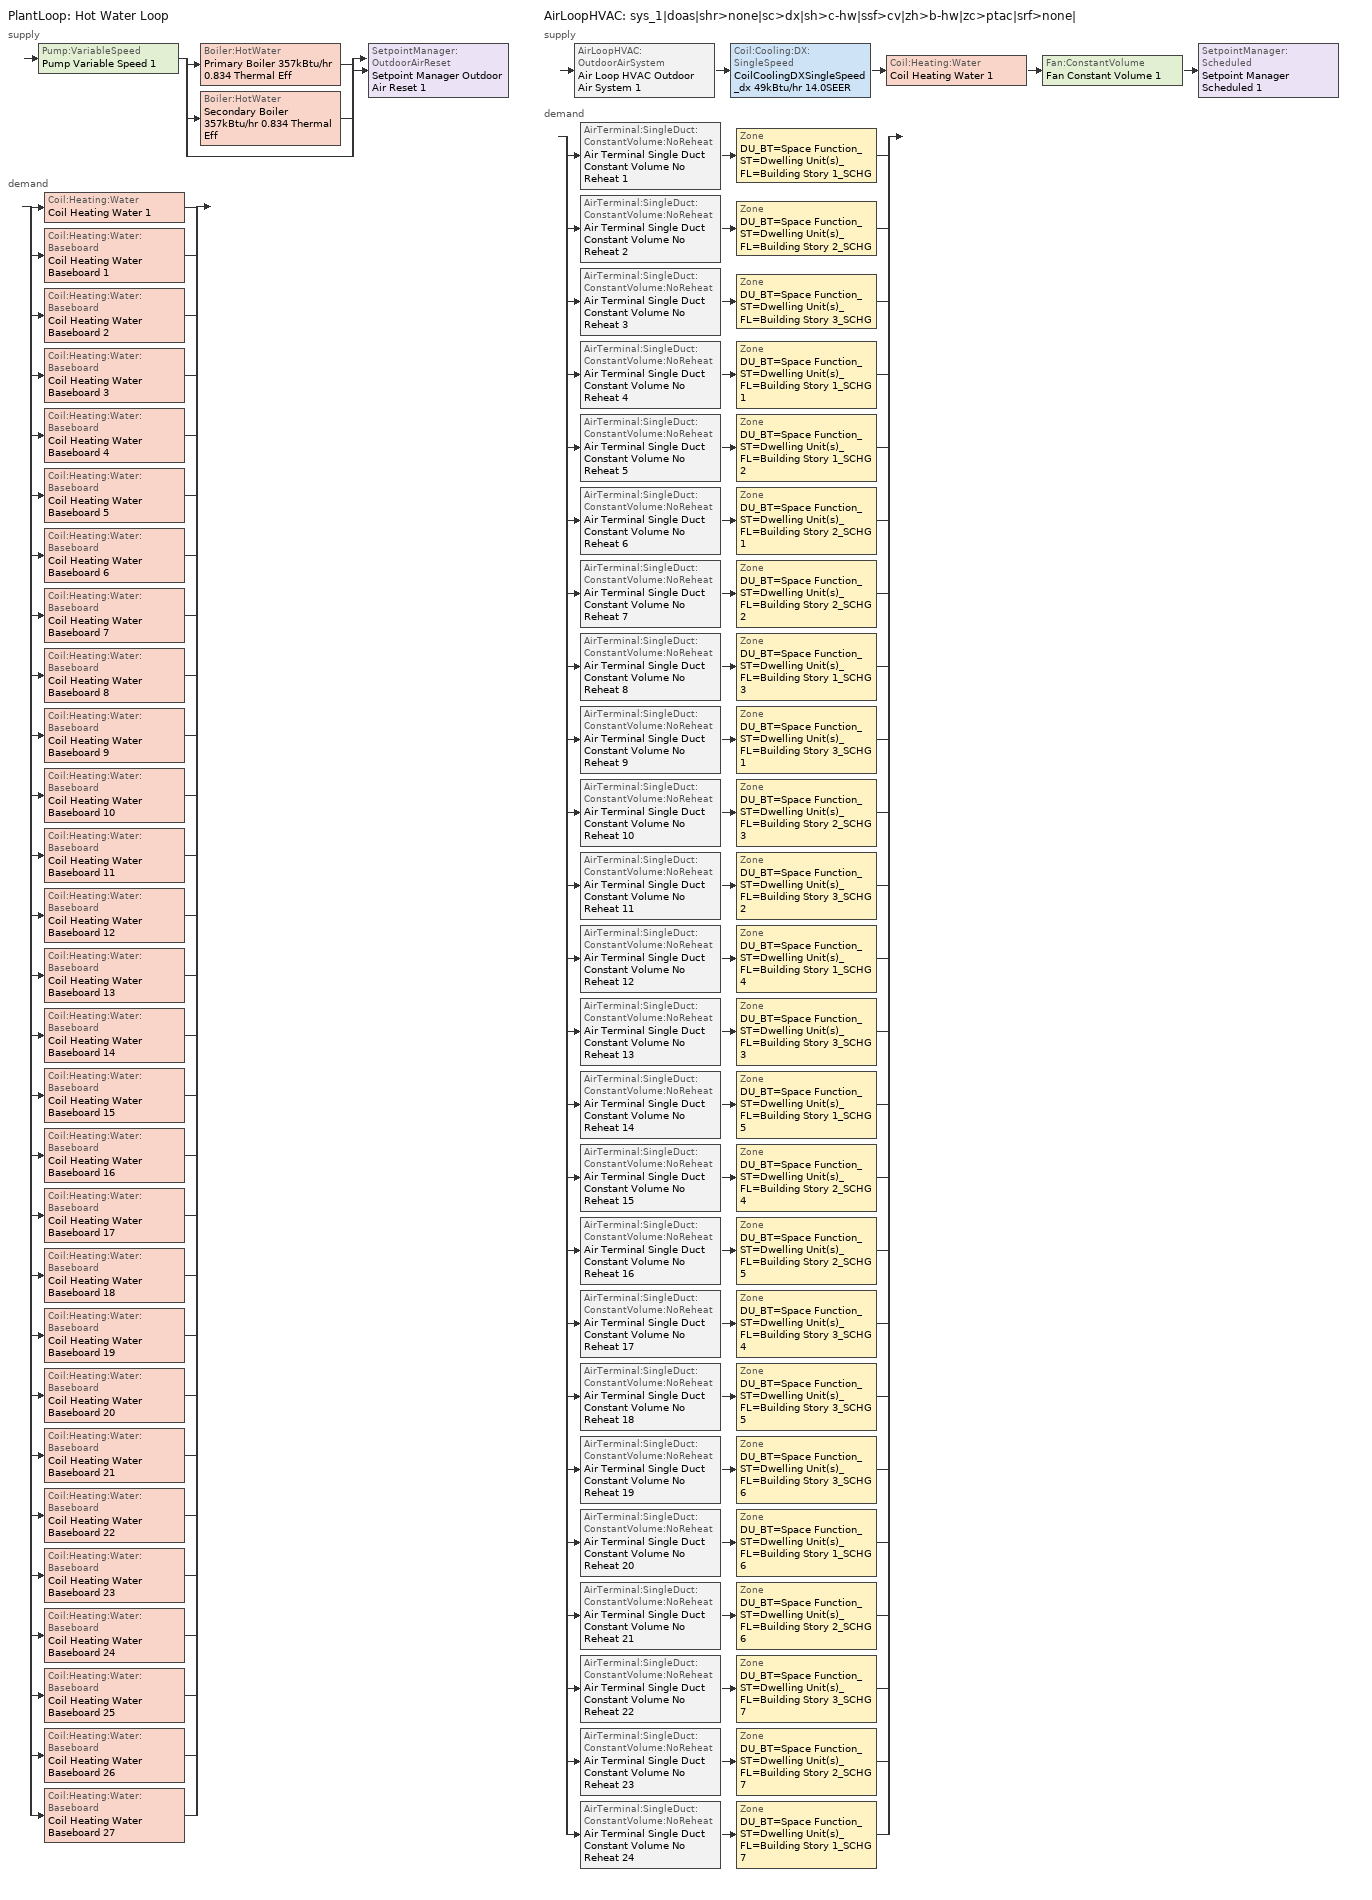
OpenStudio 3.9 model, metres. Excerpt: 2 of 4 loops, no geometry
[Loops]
PlantLoop 'Hot Water Loop'
 supply: Pump:VariableSpeed 'Pump Variable Speed 1' > split
  | Boiler:HotWater 'Primary Boiler 357kBtu/hr 0.834 Thermal Eff'
  | Boiler:HotWater 'Secondary Boiler 357kBtu/hr 0.834 Thermal Eff'
  | bypass
  join > SetpointManager:OutdoorAirReset 'Setpoint Manager Outdoor Air Reset 1'
 demand: split
  | Coil:Heating:Water 'Coil Heating Water 1'
  | Coil:Heating:Water:Baseboard 'Coil Heating Water Baseboard 1'
  | Coil:Heating:Water:Baseboard 'Coil Heating Water Baseboard 2'
  | Coil:Heating:Water:Baseboard 'Coil Heating Water Baseboard 3'
  | Coil:Heating:Water:Baseboard 'Coil Heating Water Baseboard 4'
  | Coil:Heating:Water:Baseboard 'Coil Heating Water Baseboard 5'
  | Coil:Heating:Water:Baseboard 'Coil Heating Water Baseboard 6'
  | Coil:Heating:Water:Baseboard 'Coil Heating Water Baseboard 7'
  | Coil:Heating:Water:Baseboard 'Coil Heating Water Baseboard 8'
  | Coil:Heating:Water:Baseboard 'Coil Heating Water Baseboard 9'
  | Coil:Heating:Water:Baseboard 'Coil Heating Water Baseboard 10'
  | Coil:Heating:Water:Baseboard 'Coil Heating Water Baseboard 11'
  | Coil:Heating:Water:Baseboard 'Coil Heating Water Baseboard 12'
  | Coil:Heating:Water:Baseboard 'Coil Heating Water Baseboard 13'
  | Coil:Heating:Water:Baseboard 'Coil Heating Water Baseboard 14'
  | Coil:Heating:Water:Baseboard 'Coil Heating Water Baseboard 15'
  | Coil:Heating:Water:Baseboard 'Coil Heating Water Baseboard 16'
  | Coil:Heating:Water:Baseboard 'Coil Heating Water Baseboard 17'
  | Coil:Heating:Water:Baseboard 'Coil Heating Water Baseboard 18'
  | Coil:Heating:Water:Baseboard 'Coil Heating Water Baseboard 19'
  | Coil:Heating:Water:Baseboard 'Coil Heating Water Baseboard 20'
  | Coil:Heating:Water:Baseboard 'Coil Heating Water Baseboard 21'
  | Coil:Heating:Water:Baseboard 'Coil Heating Water Baseboard 22'
  | Coil:Heating:Water:Baseboard 'Coil Heating Water Baseboard 23'
  | Coil:Heating:Water:Baseboard 'Coil Heating Water Baseboard 24'
  | Coil:Heating:Water:Baseboard 'Coil Heating Water Baseboard 25'
  | Coil:Heating:Water:Baseboard 'Coil Heating Water Baseboard 26'
  | Coil:Heating:Water:Baseboard 'Coil Heating Water Baseboard 27'
AirLoopHVAC 'sys_1|doas|shr>none|sc>dx|sh>c-hw|ssf>cv|zh>b-hw|zc>ptac|srf>none|'
 supply: AirLoopHVAC:OutdoorAirSystem 'Air Loop HVAC Outdoor Air System 1' > Coil:Cooling:DX:SingleSpeed 'CoilCoolingDXSingleSpeed_dx 49kBtu/hr 14.0SEER' > Coil:Heating:Water 'Coil Heating Water 1' > Fan:ConstantVolume 'Fan Constant Volume 1' > SetpointManager:Scheduled 'Setpoint Manager Scheduled 1'
 demand: split
  | AirTerminal:SingleDuct:ConstantVolume:NoReheat 'Air Terminal Single Duct Constant Volume No Reheat 1' > Zone 'DU_BT=Space Function_ST=Dwelling Unit(s)_FL=Building Story 1_SCHG'
  | AirTerminal:SingleDuct:ConstantVolume:NoReheat 'Air Terminal Single Duct Constant Volume No Reheat 2' > Zone 'DU_BT=Space Function_ST=Dwelling Unit(s)_FL=Building Story 2_SCHG'
  | AirTerminal:SingleDuct:ConstantVolume:NoReheat 'Air Terminal Single Duct Constant Volume No Reheat 3' > Zone 'DU_BT=Space Function_ST=Dwelling Unit(s)_FL=Building Story 3_SCHG'
  | AirTerminal:SingleDuct:ConstantVolume:NoReheat 'Air Terminal Single Duct Constant Volume No Reheat 4' > Zone 'DU_BT=Space Function_ST=Dwelling Unit(s)_FL=Building Story 1_SCHG 1'
  | AirTerminal:SingleDuct:ConstantVolume:NoReheat 'Air Terminal Single Duct Constant Volume No Reheat 5' > Zone 'DU_BT=Space Function_ST=Dwelling Unit(s)_FL=Building Story 1_SCHG 2'
  | AirTerminal:SingleDuct:ConstantVolume:NoReheat 'Air Terminal Single Duct Constant Volume No Reheat 6' > Zone 'DU_BT=Space Function_ST=Dwelling Unit(s)_FL=Building Story 2_SCHG 1'
  | AirTerminal:SingleDuct:ConstantVolume:NoReheat 'Air Terminal Single Duct Constant Volume No Reheat 7' > Zone 'DU_BT=Space Function_ST=Dwelling Unit(s)_FL=Building Story 2_SCHG 2'
  | AirTerminal:SingleDuct:ConstantVolume:NoReheat 'Air Terminal Single Duct Constant Volume No Reheat 8' > Zone 'DU_BT=Space Function_ST=Dwelling Unit(s)_FL=Building Story 1_SCHG 3'
  | AirTerminal:SingleDuct:ConstantVolume:NoReheat 'Air Terminal Single Duct Constant Volume No Reheat 9' > Zone 'DU_BT=Space Function_ST=Dwelling Unit(s)_FL=Building Story 3_SCHG 1'
  | AirTerminal:SingleDuct:ConstantVolume:NoReheat 'Air Terminal Single Duct Constant Volume No Reheat 10' > Zone 'DU_BT=Space Function_ST=Dwelling Unit(s)_FL=Building Story 2_SCHG 3'
  | AirTerminal:SingleDuct:ConstantVolume:NoReheat 'Air Terminal Single Duct Constant Volume No Reheat 11' > Zone 'DU_BT=Space Function_ST=Dwelling Unit(s)_FL=Building Story 3_SCHG 2'
  | AirTerminal:SingleDuct:ConstantVolume:NoReheat 'Air Terminal Single Duct Constant Volume No Reheat 12' > Zone 'DU_BT=Space Function_ST=Dwelling Unit(s)_FL=Building Story 1_SCHG 4'
  | AirTerminal:SingleDuct:ConstantVolume:NoReheat 'Air Terminal Single Duct Constant Volume No Reheat 13' > Zone 'DU_BT=Space Function_ST=Dwelling Unit(s)_FL=Building Story 3_SCHG 3'
  | AirTerminal:SingleDuct:ConstantVolume:NoReheat 'Air Terminal Single Duct Constant Volume No Reheat 14' > Zone 'DU_BT=Space Function_ST=Dwelling Unit(s)_FL=Building Story 1_SCHG 5'
  | AirTerminal:SingleDuct:ConstantVolume:NoReheat 'Air Terminal Single Duct Constant Volume No Reheat 15' > Zone 'DU_BT=Space Function_ST=Dwelling Unit(s)_FL=Building Story 2_SCHG 4'
  | AirTerminal:SingleDuct:ConstantVolume:NoReheat 'Air Terminal Single Duct Constant Volume No Reheat 16' > Zone 'DU_BT=Space Function_ST=Dwelling Unit(s)_FL=Building Story 2_SCHG 5'
  | AirTerminal:SingleDuct:ConstantVolume:NoReheat 'Air Terminal Single Duct Constant Volume No Reheat 17' > Zone 'DU_BT=Space Function_ST=Dwelling Unit(s)_FL=Building Story 3_SCHG 4'
  | AirTerminal:SingleDuct:ConstantVolume:NoReheat 'Air Terminal Single Duct Constant Volume No Reheat 18' > Zone 'DU_BT=Space Function_ST=Dwelling Unit(s)_FL=Building Story 3_SCHG 5'
  | AirTerminal:SingleDuct:ConstantVolume:NoReheat 'Air Terminal Single Duct Constant Volume No Reheat 19' > Zone 'DU_BT=Space Function_ST=Dwelling Unit(s)_FL=Building Story 3_SCHG 6'
  | AirTerminal:SingleDuct:ConstantVolume:NoReheat 'Air Terminal Single Duct Constant Volume No Reheat 20' > Zone 'DU_BT=Space Function_ST=Dwelling Unit(s)_FL=Building Story 1_SCHG 6'
  | AirTerminal:SingleDuct:ConstantVolume:NoReheat 'Air Terminal Single Duct Constant Volume No Reheat 21' > Zone 'DU_BT=Space Function_ST=Dwelling Unit(s)_FL=Building Story 2_SCHG 6'
  | AirTerminal:SingleDuct:ConstantVolume:NoReheat 'Air Terminal Single Duct Constant Volume No Reheat 22' > Zone 'DU_BT=Space Function_ST=Dwelling Unit(s)_FL=Building Story 3_SCHG 7'
  | AirTerminal:SingleDuct:ConstantVolume:NoReheat 'Air Terminal Single Duct Constant Volume No Reheat 23' > Zone 'DU_BT=Space Function_ST=Dwelling Unit(s)_FL=Building Story 2_SCHG 7'
  | AirTerminal:SingleDuct:ConstantVolume:NoReheat 'Air Terminal Single Duct Constant Volume No Reheat 24' > Zone 'DU_BT=Space Function_ST=Dwelling Unit(s)_FL=Building Story 1_SCHG 7'
[Sizing:Zone] Zone Cooling Design Supply Air Temperature Input Method=TemperatureDifference; Zone Cooling Design Supply Air Temperature {C}=14; Zone Cooling Design Supply Air Temperature Difference {deltaC}=11; Zone Heating Design Supply Air Temperature Input Method=TemperatureDifference; Zone Heating Design Supply Air Temperature {C}=40; Zone Heating Design Supply Air Temperature Difference {deltaC}=21; Zone Cooling Design Supply Air Humidity Ratio {kg-H2O/kg-air}=0.0085; Zone Heating Design Supply Air Humidity Ratio {kg-H2O/kg-air}=0.008; Zone Heating Sizing Factor=1.3; Zone Cooling Sizing Factor=1.1; Cooling Design Air Flow Method=DesignDay; Heating Design Air Flow Method=DesignDay; Account for Dedicated Outdoor Air System=No; Dedicated Outdoor Air System Control Strategy=NeutralSupplyAir; Dedicated Outdoor Air Low Setpoint Temperature for Design {C}=autosize; Dedicated Outdoor Air High Setpoint Temperature for Design {C}=autosize; Zone Load Sizing Method=Sensible Load Only No Latent Load; Zone Latent Cooling Design Supply Air Humidity Ratio Input Method=HumidityRatioDifference; Zone Cooling Design Supply Air Humidity Ratio Difference {kgWater/kgDryAir}=0.005; Zone Latent Heating Design Supply Air Humidity Ratio Input Method=HumidityRatioDifference; Zone Humidification Design Supply Air Humidity Ratio Difference {kgWater/kgDryAir}=0.005; Sizing Option=Coincident
DU_BT=Space Function_ST=Dwelling Unit(s)_FL=Building Story 1_SCHG; DU_BT=Space Function_ST=Dwelling Unit(s)_FL=Building Story 2_SCHG; DU_BT=Space Function_ST=Dwelling Unit(s)_FL=Building Story 3_SCHG; DU_BT=Space Function_ST=Dwelling Unit(s)_FL=Building Story 1_SCHG 1; DU_BT=Space Function_ST=Dwelling Unit(s)_FL=Building Story 1_SCHG 2; DU_BT=Space Function_ST=Dwelling Unit(s)_FL=Building Story 2_SCHG 1; DU_BT=Space Function_ST=Dwelling Unit(s)_FL=Building Story 2_SCHG 2; DU_BT=Space Function_ST=Dwelling Unit(s)_FL=Building Story 1_SCHG 3; DU_BT=Space Function_ST=Dwelling Unit(s)_FL=Building Story 3_SCHG 1; DU_BT=Space Function_ST=Dwelling Unit(s)_FL=Building Story 2_SCHG 3; DU_BT=Space Function_ST=Dwelling Unit(s)_FL=Building Story 3_SCHG 2; DU_BT=Space Function_ST=Dwelling Unit(s)_FL=Building Story 1_SCHG 4; DU_BT=Space Function_ST=Dwelling Unit(s)_FL=Building Story 3_SCHG 3; DU_BT=Space Function_ST=Dwelling Unit(s)_FL=Building Story 1_SCHG 5; DU_BT=Space Function_ST=Dwelling Unit(s)_FL=Building Story 2_SCHG 4; DU_BT=Space Function_ST=Dwelling Unit(s)_FL=Building Story 2_SCHG 5; DU_BT=Space Function_ST=Dwelling Unit(s)_FL=Building Story 3_SCHG 4; DU_BT=Space Function_ST=Dwelling Unit(s)_FL=Building Story 3_SCHG 5; DU_BT=Space Function_ST=Dwelling Unit(s)_FL=Building Story 3_SCHG 6; DU_BT=Space Function_ST=Dwelling Unit(s)_FL=Building Story 1_SCHG 6; DU_BT=Space Function_ST=Dwelling Unit(s)_FL=Building Story 2_SCHG 6; DU_BT=Space Function_ST=Dwelling Unit(s)_FL=Building Story 3_SCHG 7; DU_BT=Space Function_ST=Dwelling Unit(s)_FL=Building Story 2_SCHG 7; DU_BT=Space Function_ST=Dwelling Unit(s)_FL=Building Story 1_SCHG 7
[Zone equipment]
DU_BT=Space Function_ST=Dwelling Unit(s)_FL=Building Story 1_SCHG: DU_BT=Space Function_ST=Dwelling Unit(s)_FL=Building Story 1_SCHG PTAC, Zone HVAC Baseboard Convective Water 1, Air Terminal Single Duct Constant Volume No Reheat 1
DU_BT=Space Function_ST=Dwelling Unit(s)_FL=Building Story 2_SCHG: DU_BT=Space Function_ST=Dwelling Unit(s)_FL=Building Story 2_SCHG PTAC, Zone HVAC Baseboard Convective Water 2, Air Terminal Single Duct Constant Volume No Reheat 2
DU_BT=Space Function_ST=Dwelling Unit(s)_FL=Building Story 3_SCHG: DU_BT=Space Function_ST=Dwelling Unit(s)_FL=Building Story 3_SCHG PTAC, Zone HVAC Baseboard Convective Water 3, Air Terminal Single Duct Constant Volume No Reheat 3
DU_BT=Space Function_ST=Dwelling Unit(s)_FL=Building Story 1_SCHG 1: DU_BT=Space Function_ST=Dwelling Unit(s)_FL=Building Story 1_SCHG 1 PTAC, Zone HVAC Baseboard Convective Water 4, Air Terminal Single Duct Constant Volume No Reheat 4
DU_BT=Space Function_ST=Dwelling Unit(s)_FL=Building Story 1_SCHG 2: DU_BT=Space Function_ST=Dwelling Unit(s)_FL=Building Story 1_SCHG 2 PTAC, Zone HVAC Baseboard Convective Water 5, Air Terminal Single Duct Constant Volume No Reheat 5
DU_BT=Space Function_ST=Dwelling Unit(s)_FL=Building Story 2_SCHG 1: DU_BT=Space Function_ST=Dwelling Unit(s)_FL=Building Story 2_SCHG 1 PTAC, Zone HVAC Baseboard Convective Water 6, Air Terminal Single Duct Constant Volume No Reheat 6
DU_BT=Space Function_ST=Dwelling Unit(s)_FL=Building Story 2_SCHG 2: DU_BT=Space Function_ST=Dwelling Unit(s)_FL=Building Story 2_SCHG 2 PTAC, Zone HVAC Baseboard Convective Water 7, Air Terminal Single Duct Constant Volume No Reheat 7
DU_BT=Space Function_ST=Dwelling Unit(s)_FL=Building Story 1_SCHG 3: DU_BT=Space Function_ST=Dwelling Unit(s)_FL=Building Story 1_SCHG 3 PTAC, Zone HVAC Baseboard Convective Water 8, Air Terminal Single Duct Constant Volume No Reheat 8
DU_BT=Space Function_ST=Dwelling Unit(s)_FL=Building Story 3_SCHG 1: DU_BT=Space Function_ST=Dwelling Unit(s)_FL=Building Story 3_SCHG 1 PTAC, Zone HVAC Baseboard Convective Water 9, Air Terminal Single Duct Constant Volume No Reheat 9
DU_BT=Space Function_ST=Dwelling Unit(s)_FL=Building Story 2_SCHG 3: DU_BT=Space Function_ST=Dwelling Unit(s)_FL=Building Story 2_SCHG 3 PTAC, Zone HVAC Baseboard Convective Water 10, Air Terminal Single Duct Constant Volume No Reheat 10
DU_BT=Space Function_ST=Dwelling Unit(s)_FL=Building Story 3_SCHG 2: DU_BT=Space Function_ST=Dwelling Unit(s)_FL=Building Story 3_SCHG 2 PTAC, Zone HVAC Baseboard Convective Water 11, Air Terminal Single Duct Constant Volume No Reheat 11
DU_BT=Space Function_ST=Dwelling Unit(s)_FL=Building Story 1_SCHG 4: DU_BT=Space Function_ST=Dwelling Unit(s)_FL=Building Story 1_SCHG 4 PTAC, Zone HVAC Baseboard Convective Water 12, Air Terminal Single Duct Constant Volume No Reheat 12
DU_BT=Space Function_ST=Dwelling Unit(s)_FL=Building Story 3_SCHG 3: DU_BT=Space Function_ST=Dwelling Unit(s)_FL=Building Story 3_SCHG 3 PTAC, Zone HVAC Baseboard Convective Water 13, Air Terminal Single Duct Constant Volume No Reheat 13
DU_BT=Space Function_ST=Dwelling Unit(s)_FL=Building Story 1_SCHG 5: DU_BT=Space Function_ST=Dwelling Unit(s)_FL=Building Story 1_SCHG 5 PTAC, Zone HVAC Baseboard Convective Water 14, Air Terminal Single Duct Constant Volume No Reheat 14
DU_BT=Space Function_ST=Dwelling Unit(s)_FL=Building Story 2_SCHG 4: DU_BT=Space Function_ST=Dwelling Unit(s)_FL=Building Story 2_SCHG 4 PTAC, Zone HVAC Baseboard Convective Water 15, Air Terminal Single Duct Constant Volume No Reheat 15
DU_BT=Space Function_ST=Dwelling Unit(s)_FL=Building Story 2_SCHG 5: DU_BT=Space Function_ST=Dwelling Unit(s)_FL=Building Story 2_SCHG 5 PTAC, Zone HVAC Baseboard Convective Water 16, Air Terminal Single Duct Constant Volume No Reheat 16
DU_BT=Space Function_ST=Dwelling Unit(s)_FL=Building Story 3_SCHG 4: DU_BT=Space Function_ST=Dwelling Unit(s)_FL=Building Story 3_SCHG 4 PTAC, Zone HVAC Baseboard Convective Water 17, Air Terminal Single Duct Constant Volume No Reheat 17
DU_BT=Space Function_ST=Dwelling Unit(s)_FL=Building Story 3_SCHG 5: DU_BT=Space Function_ST=Dwelling Unit(s)_FL=Building Story 3_SCHG 5 PTAC, Zone HVAC Baseboard Convective Water 18, Air Terminal Single Duct Constant Volume No Reheat 18
DU_BT=Space Function_ST=Dwelling Unit(s)_FL=Building Story 3_SCHG 6: DU_BT=Space Function_ST=Dwelling Unit(s)_FL=Building Story 3_SCHG 6 PTAC, Zone HVAC Baseboard Convective Water 19, Air Terminal Single Duct Constant Volume No Reheat 19
DU_BT=Space Function_ST=Dwelling Unit(s)_FL=Building Story 1_SCHG 6: DU_BT=Space Function_ST=Dwelling Unit(s)_FL=Building Story 1_SCHG 6 PTAC, Zone HVAC Baseboard Convective Water 20, Air Terminal Single Duct Constant Volume No Reheat 20
DU_BT=Space Function_ST=Dwelling Unit(s)_FL=Building Story 2_SCHG 6: DU_BT=Space Function_ST=Dwelling Unit(s)_FL=Building Story 2_SCHG 6 PTAC, Zone HVAC Baseboard Convective Water 21, Air Terminal Single Duct Constant Volume No Reheat 21
DU_BT=Space Function_ST=Dwelling Unit(s)_FL=Building Story 3_SCHG 7: DU_BT=Space Function_ST=Dwelling Unit(s)_FL=Building Story 3_SCHG 7 PTAC, Zone HVAC Baseboard Convective Water 22, Air Terminal Single Duct Constant Volume No Reheat 22
DU_BT=Space Function_ST=Dwelling Unit(s)_FL=Building Story 2_SCHG 7: DU_BT=Space Function_ST=Dwelling Unit(s)_FL=Building Story 2_SCHG 7 PTAC, Zone HVAC Baseboard Convective Water 23, Air Terminal Single Duct Constant Volume No Reheat 23
DU_BT=Space Function_ST=Dwelling Unit(s)_FL=Building Story 1_SCHG 7: DU_BT=Space Function_ST=Dwelling Unit(s)_FL=Building Story 1_SCHG 7 PTAC, Zone HVAC Baseboard Convective Water 24, Air Terminal Single Duct Constant Volume No Reheat 24
[PlantLoop]
Hot Water Loop: Fluid Type=Water; Glycol Concentration=0; Plant Loop Volume {m3}=Autocalculate; Load Distribution Scheme=Optimal
[Sizing:Plant]
Hot Water Loop: Loop Type=Heating; Design Loop Exit Temperature {C}=82; Loop Design Temperature Difference {deltaC}=16; Sizing Option=NonCoincident; Zone Timesteps in Averaging Window=1; Coincident Sizing Factor Mode=None
[Pump:VariableSpeed]
Pump Variable Speed 1: Motor Efficiency=0.855; Pump Control Type=Intermittent; Skin Loss Radiative Fraction=0.5; Design Power Sizing Method=PowerPerFlowPerPressure; Design Electric Power per Unit Flow Rate {W/(m3/s)}=348701.1; Design Shaft Power per Unit Flow Rate per Unit Head {W-s/m3-Pa}=1.28205; Design Minimum Flow Rate Fraction=0
[Boiler:HotWater] Fuel Type=FuelOilNo2; Nominal Capacity {W}=104652; Nominal Thermal Efficiency=0.834; Normalized Boiler Efficiency Curve=BOILER-EFFFPLR-NECB2011; Water Outlet Upper Temperature Limit {C}=99; Boiler Flow Mode=ConstantFlow; On Cycle Parasitic Electric Load {W}=0; Off Cycle Parasitic Fuel Load {W}=0; Sizing Factor=1
Primary Boiler 357kBtu/hr 0.834 Thermal Eff; Secondary Boiler 357kBtu/hr 0.834 Thermal Eff
[SetpointManager:OutdoorAirReset]
Setpoint Manager Outdoor Air Reset 1: Control Variable=Temperature; Setpoint at Outdoor Low Temperature {C}=82; Outdoor Low Temperature {C}=-16; Setpoint at Outdoor High Temperature {C}=60; Outdoor High Temperature {C}=0; Setpoint Node or NodeList=Hot Water Loop Supply Outlet Node
[AirLoopHVAC]
sys_1|doas|shr>none|sc>dx|sh>c-hw|ssf>cv|zh>b-hw|zc>ptac|srf>none|: Availability Schedule=sys_1|doas|shr>none|sc>dx|sh>c-hw|ssf>cv|zh>b-hw|zc>ptac|srf>none| Occ Sch; Design Supply Air Flow Rate {m3/s}=autosize; Design Return Air Flow Fraction of Supply Air Flow=1
[Sizing:System]
sys_1|doas|shr>none|sc>dx|sh>c-hw|ssf>cv|zh>b-hw|zc>ptac|srf>none|: Type of Load to Size On=VentilationRequirement; Design Outdoor Air Flow Rate {m3/s}=Autosize; Central Heating Maximum System Air Flow Ratio=1; Preheat Design Temperature {C}=7; Preheat Design Humidity Ratio {kg-H2O/kg-Air}=0.008; Precool Design Temperature {C}=13; Precool Design Humidity Ratio {kg-H2O/kg-Air}=0.008; Central Cooling Design Supply Air Temperature {C}=13; Central Heating Design Supply Air Temperature {C}=43; Sizing Option=NonCoincident; 100% Outdoor Air in Cooling=Yes; 100% Outdoor Air in Heating=Yes; Central Cooling Design Supply Air Humidity Ratio {kg-H2O/kg-Air}=0.0085; Central Heating Design Supply Air Humidity Ratio {kg-H2O/kg-Air}=0.008; Cooling Design Air Flow Method=DesignDay; Cooling Design Air Flow Rate {m3/s}=0; Heating Design Air Flow Method=DesignDay; Heating Design Air Flow Rate {m3/s}=0; System Outdoor Air Method=ZoneSum; Zone Maximum Outdoor Air Fraction=1; Cooling Supply Air Flow Rate Per Floor Area {m3/s-m2}=0.00996765; Cooling Fraction of Autosized Cooling Supply Air Flow Rate=1; Cooling Supply Air Flow Rate Per Unit Cooling Capacity {m3/s-W}=3.94755e-05; Heating Supply Air Flow Rate Per Floor Area {m3/s-m2}=0.00996765; Heating Fraction of Autosized Heating Supply Air Flow Rate=1; Heating Fraction of Autosized Cooling Supply Air Flow Rate=1; Heating Supply Air Flow Rate Per Unit Heating Capacity {m3/s-W}=3.15882e-05; Cooling Design Capacity Method=CoolingDesignCapacity; Cooling Design Capacity {W}=autosize; Cooling Design Capacity Per Floor Area {W/m2}=234.7; Fraction of Autosized Cooling Design Capacity=1; Heating Design Capacity Method=HeatingDesignCapacity; Heating Design Capacity {W}=autosize; Heating Design Capacity Per Floor Area {W/m2}=157; Fraction of Autosized Heating Design Capacity=1; Central Cooling Capacity Control Method=OnOff; Occupant Diversity=autosize
[Fan:ConstantVolume]
Fan Constant Volume 1: Availability Schedule=Always On Discrete; Fan Total Efficiency=0.39975; Pressure Rise {Pa}=640; Maximum Flow Rate {m3/s}=AutoSize; Motor Efficiency=0.615
[Coil:Heating:Water]
Coil Heating Water 1: Availability Schedule=Always On Discrete
[Controller:WaterCoil]
Controller Water Coil 1: Water Coil=Coil Heating Water 1; Action=Normal; Controller Convergence Tolerance {deltaC}=0.0001
[Coil:Cooling:DX:SingleSpeed] Availability Schedule=Always On Discrete; Rated Total Cooling Capacity {W}=autosize; Rated Sensible Heat Ratio=autosize; Rated Air Flow Rate {m3/s}=autosize; Rated Evaporator Fan Power Per Volume Flow Rate 2017 {W/(m3/s)}=773.3; Rated Evaporator Fan Power Per Volume Flow Rate 2023 {W/(m3/s)}=934.4; Total Cooling Capacity Function of Temperature Curve=DXCOOL-NECB2011-REF-CAPFT; Total Cooling Capacity Function of Flow Fraction Curve=DXCOOL-NECB2011-REF-CAPFFLOW; Energy Input Ratio Function of Temperature Curve=DXCOOL-NECB2011-REF-COOLEIRFT; Energy Input Ratio Function of Flow Fraction Curve=DXCOOL-NECB2011-REF-COOLEIRFFLOW; Part Load Fraction Correlation Curve=DXCOOL-NECB2011-REF-COOLPLFFPLR; Minimum Outdoor Dry-Bulb Temperature for Compressor Operation {C}=-25; Nominal Time for Condensate Removal to Begin {s}=0; Ratio of Initial Moisture Evaporation Rate and Steady State Latent Capacity=0; Maximum Cycling Rate {cycles/hr}=0; Latent Capacity Time Constant {s}=0; Condenser Type=AirCooled; Evaporative Condenser Effectiveness=0.9; Evaporative Condenser Air Flow Rate {m3/s}=autosize; Evaporative Condenser Pump Rated Power Consumption {W}=autosize; Crankcase Heater Capacity {W}=0; Maximum Outdoor Dry-Bulb Temperature for Crankcase Heater Operation {C}=10; Basin Heater Capacity {W/K}=0; Basin Heater Setpoint Temperature {C}=2
Name | Rated COP {W/W}
CoilCoolingDXSingleSpeed_dx 49kBtu/hr 14.0SEER | 3.8248
Coil Cooling DX Single Speed 1 7kBtu/hr 11.0EER; Coil Cooling DX Single Speed 2 6kBtu/hr 11.0EER; Coil Cooling DX Single Speed 6 6kBtu/hr 11.0EER; Coil Cooling DX Single Speed 20 7kBtu/hr 11.0EER | 3.80275
Coil Cooling DX Single Speed 3 22kBtu/hr 9.3EER; Coil Cooling DX Single Speed 9 16kBtu/hr 9.3EER; Coil Cooling DX Single Speed 11 24kBtu/hr 9.3EER; Coil Cooling DX Single Speed 13 24kBtu/hr 9.3EER; Coil Cooling DX Single Speed 18 22kBtu/hr 9.3EER; Coil Cooling DX Single Speed 21 15kBtu/hr 9.3EER; Coil Cooling DX Single Speed 22 17kBtu/hr 9.3EER | 3.23526
Coil Cooling DX Single Speed 4 9kBtu/hr 10.6EER | 3.68116
Coil Cooling DX Single Speed 5 10kBtu/hr 10.4EER | 3.59028
Coil Cooling DX Single Speed 7 12kBtu/hr 9.9EER | 3.43395
Coil Cooling DX Single Speed 8 9kBtu/hr 10.6EER | 3.67992
Coil Cooling DX Single Speed 10 11kBtu/hr 10.2EER | 3.52324
Coil Cooling DX Single Speed 12 8kBtu/hr 10.7EER | 3.70423
Coil Cooling DX Single Speed 14 11kBtu/hr 10.1EER | 3.51021
Coil Cooling DX Single Speed 15 15kBtu/hr 9.4EER | 3.253
Coil Cooling DX Single Speed 16 13kBtu/hr 9.8EER | 3.4067
Coil Cooling DX Single Speed 17 12kBtu/hr 9.8EER | 3.41448
Coil Cooling DX Single Speed 19 13kBtu/hr 9.8EER | 3.41089
Coil Cooling DX Single Speed 23 12kBtu/hr 9.8EER | 3.41383
Coil Cooling DX Single Speed 24 8kBtu/hr 10.7EER | 3.71616
[Controller:OutdoorAir]
Controller Outdoor Air 1: Minimum Outdoor Air Flow Rate {m3/s}=autosize; Maximum Outdoor Air Flow Rate {m3/s}=Autosize; Economizer Control Type=NoEconomizer; Economizer Control Action Type=ModulateFlow; Economizer Maximum Limit Dry-Bulb Temperature {C}=28; Economizer Maximum Limit Enthalpy {J/kg}=64000; Economizer Minimum Limit Dry-Bulb Temperature {C}=-100; Lockout Type=NoLockout; Minimum Limit Type=FixedMinimum; Minimum Outdoor Air Schedule=sys_1|doas|shr>none|sc>dx|sh>c-hw|ssf>cv|zh>b-hw|zc>ptac|srf>none| Occ Sch; Controller Mechanical Ventilation=Controller Mechanical Ventilation 1; High Humidity Control=No; High Humidity Outdoor Air Flow Ratio=1; Control High Indoor Humidity Based on Outdoor Humidity Ratio=Yes; Heat Recovery Bypass Control Type=BypassWhenWithinEconomizerLimits; Economizer Operation Staging=InterlockedWithMechanicalCooling
[Controller:MechanicalVentilation]
Controller Mechanical Ventilation 1: Availability Schedule=Always On Discrete; System Outdoor Air Method=ZoneSum
[AirLoopHVAC:OutdoorAirSystem]
Air Loop HVAC Outdoor Air System 1: Controller=Controller Outdoor Air 1
[SetpointManager:Scheduled]
Setpoint Manager Scheduled 1: Control Variable=Temperature; Schedule=Makeup-Air Unit Supply Air Temp; Setpoint Node or NodeList=sys_1|doas|shr>none|sc>dx|sh>c-hw|ssf>cv|zh>b-hw|zc>ptac|srf>none| Supply Outlet Node
[Coil:Heating:Electric] Availability Schedule=ON_OFF_ALWAYS_OFF
Coil Heating Electric 1; Coil Heating Electric 2; Coil Heating Electric 3; Coil Heating Electric 4; Coil Heating Electric 5; Coil Heating Electric 6; Coil Heating Electric 7; Coil Heating Electric 8; Coil Heating Electric 9; Coil Heating Electric 10; Coil Heating Electric 11; Coil Heating Electric 12; Coil Heating Electric 13; Coil Heating Electric 14; Coil Heating Electric 15; Coil Heating Electric 16; Coil Heating Electric 17; Coil Heating Electric 18; Coil Heating Electric 19; Coil Heating Electric 20; Coil Heating Electric 21; Coil Heating Electric 22; Coil Heating Electric 23; Coil Heating Electric 24
[Fan:OnOff] Availability Schedule=Always On Discrete; Fan Total Efficiency=0.39975; Pressure Rise {Pa}=331.288; Maximum Flow Rate {m3/s}=autosize; Motor Efficiency=0.615; Motor In Airstream Fraction=1
Name | Fan Power Ratio Function of Speed Ratio Curve | Fan Efficiency Ratio Function of Speed Ratio Curve
Fan On Off 1 | Fan On Off Power Curve | Fan On Off Efficiency Curve
Fan On Off 2 | Fan On Off Power Curve 1 | Fan On Off Efficiency Curve 1
Fan On Off 3 | Fan On Off Power Curve 2 | Fan On Off Efficiency Curve 2
Fan On Off 4 | Fan On Off Power Curve 3 | Fan On Off Efficiency Curve 3
Fan On Off 5 | Fan On Off Power Curve 4 | Fan On Off Efficiency Curve 4
Fan On Off 6 | Fan On Off Power Curve 5 | Fan On Off Efficiency Curve 5
Fan On Off 7 | Fan On Off Power Curve 6 | Fan On Off Efficiency Curve 6
Fan On Off 8 | Fan On Off Power Curve 7 | Fan On Off Efficiency Curve 7
Fan On Off 9 | Fan On Off Power Curve 8 | Fan On Off Efficiency Curve 8
Fan On Off 10 | Fan On Off Power Curve 9 | Fan On Off Efficiency Curve 9
Fan On Off 11 | Fan On Off Power Curve 10 | Fan On Off Efficiency Curve 10
Fan On Off 12 | Fan On Off Power Curve 11 | Fan On Off Efficiency Curve 11
Fan On Off 13 | Fan On Off Power Curve 12 | Fan On Off Efficiency Curve 12
Fan On Off 14 | Fan On Off Power Curve 13 | Fan On Off Efficiency Curve 13
Fan On Off 15 | Fan On Off Power Curve 14 | Fan On Off Efficiency Curve 14
Fan On Off 16 | Fan On Off Power Curve 15 | Fan On Off Efficiency Curve 15
Fan On Off 17 | Fan On Off Power Curve 16 | Fan On Off Efficiency Curve 16
Fan On Off 18 | Fan On Off Power Curve 17 | Fan On Off Efficiency Curve 17
Fan On Off 19 | Fan On Off Power Curve 18 | Fan On Off Efficiency Curve 18
Fan On Off 20 | Fan On Off Power Curve 19 | Fan On Off Efficiency Curve 19
Fan On Off 21 | Fan On Off Power Curve 20 | Fan On Off Efficiency Curve 20
Fan On Off 22 | Fan On Off Power Curve 21 | Fan On Off Efficiency Curve 21
Fan On Off 23 | Fan On Off Power Curve 22 | Fan On Off Efficiency Curve 22
Fan On Off 24 | Fan On Off Power Curve 23 | Fan On Off Efficiency Curve 23
[ZoneHVAC:PackagedTerminalAirConditioner] Availability Schedule=Always On Discrete; Supply Air Flow Rate During Cooling Operation {m3/s}=Autosize; Supply Air Flow Rate During Heating Operation {m3/s}=Autosize; Supply Air Flow Rate When No Cooling or Heating is Needed {m3/s}=Autosize; No Load Supply Air Flow Rate Control Set To Low Speed=Yes; Outdoor Air Flow Rate During Cooling Operation {m3/s}=1e-05; Outdoor Air Flow Rate During Heating Operation {m3/s}=1e-05; Outdoor Air Flow Rate When No Cooling or Heating is Needed {m3/s}=1e-05; Fan Placement=DrawThrough; Supply Air Fan Operating Mode Schedule=ON_OFF_ALWAYS_OFF
Name | Supply Air Fan | Heating Coil | Cooling Coil
DU_BT=Space Function_ST=Dwelling Unit(s)_FL=Building Story 1_SCHG PTAC | Fan On Off 1 | Coil Heating Electric 1 | Coil Cooling DX Single Speed 1 7kBtu/hr 11.0EER
DU_BT=Space Function_ST=Dwelling Unit(s)_FL=Building Story 2_SCHG PTAC | Fan On Off 2 | Coil Heating Electric 2 | Coil Cooling DX Single Speed 2 6kBtu/hr 11.0EER
DU_BT=Space Function_ST=Dwelling Unit(s)_FL=Building Story 3_SCHG PTAC | Fan On Off 3 | Coil Heating Electric 3 | Coil Cooling DX Single Speed 3 22kBtu/hr 9.3EER
DU_BT=Space Function_ST=Dwelling Unit(s)_FL=Building Story 1_SCHG 1 PTAC | Fan On Off 4 | Coil Heating Electric 4 | Coil Cooling DX Single Speed 4 9kBtu/hr 10.6EER
DU_BT=Space Function_ST=Dwelling Unit(s)_FL=Building Story 1_SCHG 2 PTAC | Fan On Off 5 | Coil Heating Electric 5 | Coil Cooling DX Single Speed 5 10kBtu/hr 10.4EER
DU_BT=Space Function_ST=Dwelling Unit(s)_FL=Building Story 2_SCHG 1 PTAC | Fan On Off 6 | Coil Heating Electric 6 | Coil Cooling DX Single Speed 6 6kBtu/hr 11.0EER
DU_BT=Space Function_ST=Dwelling Unit(s)_FL=Building Story 2_SCHG 2 PTAC | Fan On Off 7 | Coil Heating Electric 7 | Coil Cooling DX Single Speed 7 12kBtu/hr 9.9EER
DU_BT=Space Function_ST=Dwelling Unit(s)_FL=Building Story 1_SCHG 3 PTAC | Fan On Off 8 | Coil Heating Electric 8 | Coil Cooling DX Single Speed 8 9kBtu/hr 10.6EER
DU_BT=Space Function_ST=Dwelling Unit(s)_FL=Building Story 3_SCHG 1 PTAC | Fan On Off 9 | Coil Heating Electric 9 | Coil Cooling DX Single Speed 9 16kBtu/hr 9.3EER
DU_BT=Space Function_ST=Dwelling Unit(s)_FL=Building Story 2_SCHG 3 PTAC | Fan On Off 10 | Coil Heating Electric 10 | Coil Cooling DX Single Speed 10 11kBtu/hr 10.2EER
DU_BT=Space Function_ST=Dwelling Unit(s)_FL=Building Story 3_SCHG 2 PTAC | Fan On Off 11 | Coil Heating Electric 11 | Coil Cooling DX Single Speed 11 24kBtu/hr 9.3EER
DU_BT=Space Function_ST=Dwelling Unit(s)_FL=Building Story 1_SCHG 4 PTAC | Fan On Off 12 | Coil Heating Electric 12 | Coil Cooling DX Single Speed 12 8kBtu/hr 10.7EER
DU_BT=Space Function_ST=Dwelling Unit(s)_FL=Building Story 3_SCHG 3 PTAC | Fan On Off 13 | Coil Heating Electric 13 | Coil Cooling DX Single Speed 13 24kBtu/hr 9.3EER
DU_BT=Space Function_ST=Dwelling Unit(s)_FL=Building Story 1_SCHG 5 PTAC | Fan On Off 14 | Coil Heating Electric 14 | Coil Cooling DX Single Speed 14 11kBtu/hr 10.1EER
DU_BT=Space Function_ST=Dwelling Unit(s)_FL=Building Story 2_SCHG 4 PTAC | Fan On Off 15 | Coil Heating Electric 15 | Coil Cooling DX Single Speed 15 15kBtu/hr 9.4EER
DU_BT=Space Function_ST=Dwelling Unit(s)_FL=Building Story 2_SCHG 5 PTAC | Fan On Off 16 | Coil Heating Electric 16 | Coil Cooling DX Single Speed 16 13kBtu/hr 9.8EER
DU_BT=Space Function_ST=Dwelling Unit(s)_FL=Building Story 3_SCHG 4 PTAC | Fan On Off 17 | Coil Heating Electric 17 | Coil Cooling DX Single Speed 17 12kBtu/hr 9.8EER
DU_BT=Space Function_ST=Dwelling Unit(s)_FL=Building Story 3_SCHG 5 PTAC | Fan On Off 18 | Coil Heating Electric 18 | Coil Cooling DX Single Speed 18 22kBtu/hr 9.3EER
DU_BT=Space Function_ST=Dwelling Unit(s)_FL=Building Story 3_SCHG 6 PTAC | Fan On Off 19 | Coil Heating Electric 19 | Coil Cooling DX Single Speed 19 13kBtu/hr 9.8EER
DU_BT=Space Function_ST=Dwelling Unit(s)_FL=Building Story 1_SCHG 6 PTAC | Fan On Off 20 | Coil Heating Electric 20 | Coil Cooling DX Single Speed 20 7kBtu/hr 11.0EER
DU_BT=Space Function_ST=Dwelling Unit(s)_FL=Building Story 2_SCHG 6 PTAC | Fan On Off 21 | Coil Heating Electric 21 | Coil Cooling DX Single Speed 21 15kBtu/hr 9.3EER
DU_BT=Space Function_ST=Dwelling Unit(s)_FL=Building Story 3_SCHG 7 PTAC | Fan On Off 22 | Coil Heating Electric 22 | Coil Cooling DX Single Speed 22 17kBtu/hr 9.3EER
DU_BT=Space Function_ST=Dwelling Unit(s)_FL=Building Story 2_SCHG 7 PTAC | Fan On Off 23 | Coil Heating Electric 23 | Coil Cooling DX Single Speed 23 12kBtu/hr 9.8EER
DU_BT=Space Function_ST=Dwelling Unit(s)_FL=Building Story 1_SCHG 7 PTAC | Fan On Off 24 | Coil Heating Electric 24 | Coil Cooling DX Single Speed 24 8kBtu/hr 10.7EER
[Coil:Heating:Water:Baseboard] Heating Design Capacity Method=HeatingDesignCapacity; Heating Design Capacity {W}=autosize; Heating Design Capacity Per Floor Area {W/m2}=0; Fraction of Autosized Heating Design Capacity=0.8
Coil Heating Water Baseboard 1; Coil Heating Water Baseboard 2; Coil Heating Water Baseboard 3; Coil Heating Water Baseboard 4; Coil Heating Water Baseboard 5; Coil Heating Water Baseboard 6; Coil Heating Water Baseboard 7; Coil Heating Water Baseboard 8; Coil Heating Water Baseboard 9; Coil Heating Water Baseboard 10; Coil Heating Water Baseboard 11; Coil Heating Water Baseboard 12; Coil Heating Water Baseboard 13; Coil Heating Water Baseboard 14; Coil Heating Water Baseboard 15; Coil Heating Water Baseboard 16; Coil Heating Water Baseboard 17; Coil Heating Water Baseboard 18; Coil Heating Water Baseboard 19; Coil Heating Water Baseboard 20; Coil Heating Water Baseboard 21; Coil Heating Water Baseboard 22; Coil Heating Water Baseboard 23; Coil Heating Water Baseboard 24; Coil Heating Water Baseboard 25; Coil Heating Water Baseboard 26; Coil Heating Water Baseboard 27
[ZoneHVAC:Baseboard:Convective:Water] Availability Schedule=Always On Discrete
Name | Heating Coil
Zone HVAC Baseboard Convective Water 1 | Coil Heating Water Baseboard 1
Zone HVAC Baseboard Convective Water 2 | Coil Heating Water Baseboard 2
Zone HVAC Baseboard Convective Water 3 | Coil Heating Water Baseboard 3
Zone HVAC Baseboard Convective Water 4 | Coil Heating Water Baseboard 4
Zone HVAC Baseboard Convective Water 5 | Coil Heating Water Baseboard 5
Zone HVAC Baseboard Convective Water 6 | Coil Heating Water Baseboard 6
Zone HVAC Baseboard Convective Water 7 | Coil Heating Water Baseboard 7
Zone HVAC Baseboard Convective Water 8 | Coil Heating Water Baseboard 8
Zone HVAC Baseboard Convective Water 9 | Coil Heating Water Baseboard 9
Zone HVAC Baseboard Convective Water 10 | Coil Heating Water Baseboard 10
Zone HVAC Baseboard Convective Water 11 | Coil Heating Water Baseboard 11
Zone HVAC Baseboard Convective Water 12 | Coil Heating Water Baseboard 12
Zone HVAC Baseboard Convective Water 13 | Coil Heating Water Baseboard 13
Zone HVAC Baseboard Convective Water 14 | Coil Heating Water Baseboard 14
Zone HVAC Baseboard Convective Water 15 | Coil Heating Water Baseboard 15
Zone HVAC Baseboard Convective Water 16 | Coil Heating Water Baseboard 16
Zone HVAC Baseboard Convective Water 17 | Coil Heating Water Baseboard 17
Zone HVAC Baseboard Convective Water 18 | Coil Heating Water Baseboard 18
Zone HVAC Baseboard Convective Water 19 | Coil Heating Water Baseboard 19
Zone HVAC Baseboard Convective Water 20 | Coil Heating Water Baseboard 20
Zone HVAC Baseboard Convective Water 21 | Coil Heating Water Baseboard 21
Zone HVAC Baseboard Convective Water 22 | Coil Heating Water Baseboard 22
Zone HVAC Baseboard Convective Water 23 | Coil Heating Water Baseboard 23
Zone HVAC Baseboard Convective Water 24 | Coil Heating Water Baseboard 24
Zone HVAC Baseboard Convective Water 25 | Coil Heating Water Baseboard 25
Zone HVAC Baseboard Convective Water 26 | Coil Heating Water Baseboard 26
Zone HVAC Baseboard Convective Water 27 | Coil Heating Water Baseboard 27
[AirTerminal:SingleDuct:ConstantVolume:NoReheat] Availability Schedule=Always On Discrete; Maximum Air Flow Rate {m3/s}=AutoSize
Air Terminal Single Duct Constant Volume No Reheat 1; Air Terminal Single Duct Constant Volume No Reheat 2; Air Terminal Single Duct Constant Volume No Reheat 3; Air Terminal Single Duct Constant Volume No Reheat 4; Air Terminal Single Duct Constant Volume No Reheat 5; Air Terminal Single Duct Constant Volume No Reheat 6; Air Terminal Single Duct Constant Volume No Reheat 7; Air Terminal Single Duct Constant Volume No Reheat 8; Air Terminal Single Duct Constant Volume No Reheat 9; Air Terminal Single Duct Constant Volume No Reheat 10; Air Terminal Single Duct Constant Volume No Reheat 11; Air Terminal Single Duct Constant Volume No Reheat 12; Air Terminal Single Duct Constant Volume No Reheat 13; Air Terminal Single Duct Constant Volume No Reheat 14; Air Terminal Single Duct Constant Volume No Reheat 15; Air Terminal Single Duct Constant Volume No Reheat 16; Air Terminal Single Duct Constant Volume No Reheat 17; Air Terminal Single Duct Constant Volume No Reheat 18; Air Terminal Single Duct Constant Volume No Reheat 19; Air Terminal Single Duct Constant Volume No Reheat 20; Air Terminal Single Duct Constant Volume No Reheat 21; Air Terminal Single Duct Constant Volume No Reheat 22; Air Terminal Single Duct Constant Volume No Reheat 23; Air Terminal Single Duct Constant Volume No Reheat 24
[Schedule:Ruleset]
Name | Default Day Schedule | Summer Design Day Schedule | Winter Design Day Schedule
ON_OFF_ALWAYS_OFF | Schedule Day 3
Makeup-Air Unit Supply Air Temp | Makeup Air Unit Supply Air Temp Default
sys_1|doas|shr>none|sc>dx|sh>c-hw|ssf>cv|zh>b-hw|zc>ptac|srf>none| Occ Sch | sys_1|doas|shr>none|sc>dx|sh>c-hw|ssf>cv|zh>b-hw|zc>ptac|srf>none| Occ Sch Default | sys_1|doas|shr>none|sc>dx|sh>c-hw|ssf>cv|zh>b-hw|zc>ptac|srf>none| Occ Sch Summer Design Day | sys_1|doas|shr>none|sc>dx|sh>c-hw|ssf>cv|zh>b-hw|zc>ptac|srf>none| Occ Sch Winter Design Day
[Schedule:Day]
Schedule Day 3; wkdON_OFF_ALWAYS_OFF 1; satON_OFF_ALWAYS_OFF 1; sunON_OFF_ALWAYS_OFF 1: 1, 0, 0, 2, 0, 0, 3, 0, 0, 4, 0, 0, 5, 0, 0, 6, 0, 0, 7, 0, 0, 8, 0, 0, 9, 0, 0, 10, 0, 0, 11, 0, 0, 12, 0, 0, 13, 0, 0, 14, 0, 0, 15, 0, 0, 16, 0, 0, 17, 0, 0, 18, 0, 0, 19, 0, 0, 20, 0, 0, 21, 0, 0, 22, 0, 0, 23, 0, 0, 24, 0, 0
Makeup Air Unit Supply Air Temp Default: 24, 0, 20
sys_1|doas|shr>none|sc>dx|sh>c-hw|ssf>cv|zh>b-hw|zc>ptac|srf>none| Occ Sch Default; sys_1|doas|shr>none|sc>dx|sh>c-hw|ssf>cv|zh>b-hw|zc>ptac|srf>none| Occ Sch Winter Design Day; sys_1|doas|shr>none|sc>dx|sh>c-hw|ssf>cv|zh>b-hw|zc>ptac|srf>none| Occ Sch Summer Design Day; Schedule Day 6; Schedule Day 7: 24, 0, 1
[Schedule:Rule] Date Specification Type=DateRange; Start Month=1; End Month=12
Name | Schedule Ruleset | Rule Order | Day Schedule | Apply Sunday | Apply Monday | Apply Tuesday | Apply Wednesday | Apply Thursday | Apply Friday | Apply Saturday | Start Day | End Day
wkdON_OFF_ALWAYS_OFF rule | ON_OFF_ALWAYS_OFF | 2 | wkdON_OFF_ALWAYS_OFF 1 | No | Yes | Yes | Yes | Yes | Yes | No | 1 | 31
satON_OFF_ALWAYS_OFFrule | ON_OFF_ALWAYS_OFF | 1 | satON_OFF_ALWAYS_OFF 1 | No | No | No | No | No | No | Yes | 1 | 31
sunON_OFF_ALWAYS_OFFrule | ON_OFF_ALWAYS_OFF | 0 | sunON_OFF_ALWAYS_OFF 1 | Yes | No | No | No | No | No | No | 1 | 31
Schedule Rule 20 | sys_1|doas|shr>none|sc>dx|sh>c-hw|ssf>cv|zh>b-hw|zc>ptac|srf>none| Occ Sch | 1 | Schedule Day 6 |  |  |  |  |  |  | Yes | 7 | 30
Schedule Rule 21 | sys_1|doas|shr>none|sc>dx|sh>c-hw|ssf>cv|zh>b-hw|zc>ptac|srf>none| Occ Sch | 0 | Schedule Day 7 | Yes |  |  |  |  |  |  | 1 | 31
[Schedule:Constant]
Always On Discrete: Value=1
[Curve:Biquadratic] Minimum Value of x=13; Maximum Value of x=24; Minimum Value of y=24; Maximum Value of y=46
Name | Coefficient1 Constant | Coefficient2 x | Coefficient3 x**2 | Coefficient4 y | Coefficient5 y**2 | Coefficient6 x*y
DXCOOL-NECB2011-REF-CAPFT | 0.867905 | 0.0142459 | 0.00055436 | -0.0075575 | 3.3e-05 | -0.0001918
DXCOOL-NECB2011-REF-COOLEIRFT | 0.114171 | 0.0281822 | -0.0004199 | 0.0214108 | 0.000161028 | -0.000679104
[Curve:Quadratic] Minimum Value of x=0.5; Maximum Value of x=1.5
Name | Coefficient1 Constant | Coefficient2 x | Coefficient3 x**2
DXCOOL-NECB2011-REF-CAPFFLOW | 0.8 | 0.2 | 0
DXCOOL-NECB2011-REF-COOLEIRFFLOW | 1.1552 | -0.1808 | 0.0256
[Curve:Cubic] Maximum Value of x=1
Name | Coefficient1 Constant | Coefficient2 x | Coefficient3 x**2 | Coefficient4 x**3 | Minimum Value of x
Fan On Off Efficiency Curve; Fan On Off Efficiency Curve 1; Fan On Off Efficiency Curve 2; Fan On Off Efficiency Curve 3; Fan On Off Efficiency Curve 4; Fan On Off Efficiency Curve 5; Fan On Off Efficiency Curve 6; Fan On Off Efficiency Curve 7; Fan On Off Efficiency Curve 8; Fan On Off Efficiency Curve 9; Fan On Off Efficiency Curve 10; Fan On Off Efficiency Curve 11; Fan On Off Efficiency Curve 12; Fan On Off Efficiency Curve 13; Fan On Off Efficiency Curve 14; Fan On Off Efficiency Curve 15; Fan On Off Efficiency Curve 16; Fan On Off Efficiency Curve 17; Fan On Off Efficiency Curve 18; Fan On Off Efficiency Curve 19; Fan On Off Efficiency Curve 20; Fan On Off Efficiency Curve 21; Fan On Off Efficiency Curve 22; Fan On Off Efficiency Curve 23 | 1 | 0 | 0 | 0 | 0
DXCOOL-NECB2011-REF-COOLPLFFPLR | 0.0277 | 4.9151 | -8.184 | 4.2702 | 0.7
BOILER-EFFFPLR-NECB2011 | 0.3831 | 2.0567 | -2.6469 | 1.2148 | 0
[Curve:Exponent] Coefficient1 Constant=1; Coefficient2 Constant=0; Coefficient3 Constant=0; Minimum Value of x=0; Maximum Value of x=1
Fan On Off Power Curve; Fan On Off Power Curve 1; Fan On Off Power Curve 2; Fan On Off Power Curve 3; Fan On Off Power Curve 4; Fan On Off Power Curve 5; Fan On Off Power Curve 6; Fan On Off Power Curve 7; Fan On Off Power Curve 8; Fan On Off Power Curve 9; Fan On Off Power Curve 10; Fan On Off Power Curve 11; Fan On Off Power Curve 12; Fan On Off Power Curve 13; Fan On Off Power Curve 14; Fan On Off Power Curve 15; Fan On Off Power Curve 16; Fan On Off Power Curve 17; Fan On Off Power Curve 18; Fan On Off Power Curve 19; Fan On Off Power Curve 20; Fan On Off Power Curve 21; Fan On Off Power Curve 22; Fan On Off Power Curve 23
